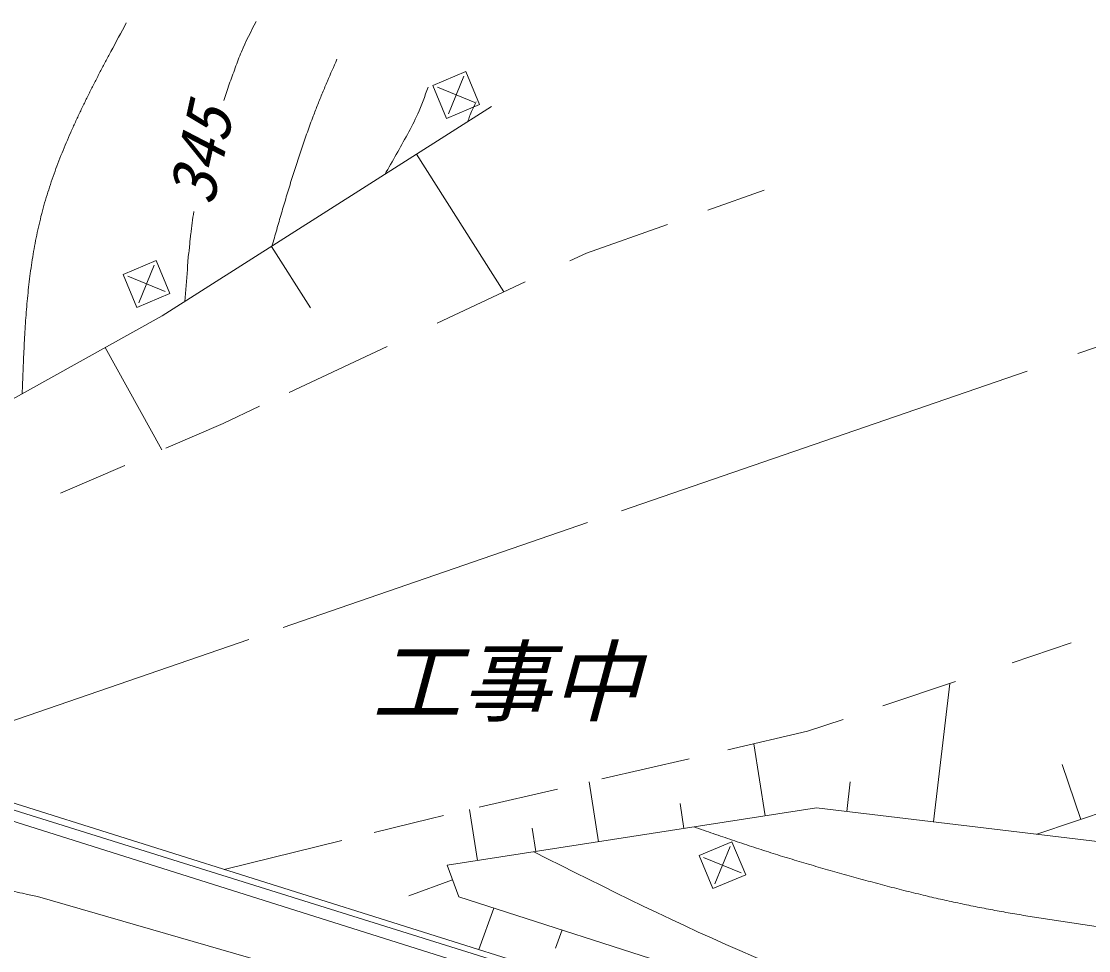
# Model space of a CAD drawing. Units: millimetres, scale not verified. Extents: x 40000 to 680000, y 20000 to 380000.
# Drawn here: x 293954 to 323798, y 279072 to 305052 of the extents above; entities that cross this region are included whole.
import ezdxf
from ezdxf.enums import TextEntityAlignment as Align

# ---------------------------------------------------------------- set-up
doc = ezdxf.new("R2010")
doc.units = ezdxf.units.MM
doc.header["$LTSCALE"] = 1000
doc.linetypes.add('CHAIN', pattern=[18.5, 12, -1.5, 3.5, -1.5])
for name, color, linetype, lineweight in [('M-BGD', 7, 'Continuous', 13), ('M-BMK', 2, 'CHAIN', 13), ('M-STR-HTXT', 7, 'Continuous', 13)]:
    doc.layers.add(name, color=color, linetype=linetype, lineweight=lineweight)
doc.styles.add('ＭＳ ゴシック', font='')
doc.styles.get('ＭＳ ゴシック').set_extended_font_data('MS Gothic')

msp = doc.modelspace()

# ---------------------------------------------------------------- linework, layer by layer
at = {"layer": 'M-BGD'}
for p, q in [((306379, 303648), (305456, 303262)), ((306765, 302726), (306379, 303648)), ((305456, 303262), (305842, 302340)), ((306325, 303517), (305896, 302471)), ((306634, 302779), (305587, 303209)), ((307098, 302668), (297891, 296818)), ((305842, 302340), (306765, 302726)), ((307446, 297488), (305002, 301336)), ((313150, 299770), (314728, 300328)), ((309761, 298573), (312026, 299373)), ((302043, 297041), (300950, 298761)), ((309761, 298573), (309293, 298353)), ((297721, 298365), (296798, 297979)), ((297667, 298234), (297238, 297187)), ((298107, 297442), (297721, 298365)), ((296798, 297979), (297184, 297056)), ((297976, 297496), (296929, 297925)), ((308043, 297768), (305580, 296615)), ((297184, 297056), (298107, 297442)), ((297891, 296818), (289025, 291895)), ((297886, 293076), (296298, 295933)), ((304183, 295961), (301446, 294679)), ((300615, 294290), (299594, 293811)), ((299594, 293811), (297993, 293123)), ((296848, 292632), (295048, 291859)), ((321656, 287123), (323307, 287677)), ((318047, 285912), (320079, 286594)), ((319916, 286539), (319460, 282673)), ((315939, 285204), (316936, 285539)), ((322351, 282329), (331829, 285528)), ((313710, 284689), (315939, 285204)), ((314437, 284855), (314749, 282838)), ((310185, 283873), (312632, 284439)), ((323062, 284273), (323579, 282743)), ((311205, 277703), (291458, 283913)), ((306756, 283081), (308950, 283588)), ((309828, 283792), (310090, 282115)), ((317131, 283794), (317032, 282962)), ((293187, 283175), (311281, 277522)), ((305859, 281458), (316190, 283062)), ((306483, 283019), (306706, 281589)), ((312372, 283190), (312481, 282486)), ((316190, 283062), (324350, 282091)), ((293100, 282888), (311331, 277139)), ((311331, 277139), (293100, 282888)), ((303816, 282377), (305376, 282762)), ((305376, 282762), (305756, 282850)), ((308234, 282497), (308336, 281842)), ((299626, 281344), (302917, 282156)), ((313825, 282115), (312903, 281730)), ((314211, 281193), (313825, 282115)), ((313771, 281985), (313342, 280938)), ((305859, 281458), (306183, 280579)), ((312903, 281730), (313288, 280807)), ((314080, 281246), (313033, 281676)), ((313288, 280807), (314211, 281193)), ((304789, 280602), (306008, 281052)), ((322683, 275284), (306183, 280579)), ((307168, 280263), (306745, 279106)), ((309074, 279651), (308887, 279140))]:
    msp.add_line(p, q, dxfattribs=at)
for points, knots in [([(300519, 305052), (300374, 304770), (300230, 304489), (300108, 304199), (300045, 304050), (299989, 303899), (299933, 303748), (299877, 303597), (299821, 303445), (299767, 303293), (299713, 303141), (299662, 302988), (299611, 302836)], [0, 0, 0, 0, 1, 1, 1, 2, 2, 2, 3, 3, 3, 4, 4, 4, 4]), ([(293977, 294644), (293981, 294749), (293984, 294854), (293988, 294959), (293992, 295064), (293996, 295169), (294000, 295274), (294004, 295379), (294009, 295483), (294013, 295588), (294018, 295693), (294023, 295798), (294028, 295903), (294033, 296007), (294038, 296112), (294044, 296216), (294050, 296320), (294057, 296424), (294063, 296529), (294070, 296633), (294077, 296737), (294085, 296841), (294093, 296945), (294102, 297050), (294111, 297154), (294120, 297257), (294130, 297360), (294141, 297463), (294151, 297566), (294163, 297669), (294175, 297772), (294187, 297875), (294200, 297978), (294214, 298081), (294228, 298184), (294243, 298286), (294259, 298389), (294275, 298491), (294292, 298592), (294310, 298694), (294328, 298795), (294347, 298897), (294367, 298998), (294387, 299099), (294409, 299199), (294431, 299300), (294454, 299401), (294478, 299501), (294503, 299601), (294529, 299701), (294556, 299801), (294584, 299901), (294612, 300000), (294641, 300099), (294672, 300198), (294702, 300297), (294734, 300396), (294767, 300494), (294799, 300592), (294833, 300690), (294868, 300787), (294903, 300885), (294940, 300983), (294977, 301081), (295014, 301178), (295052, 301275), (295091, 301372), (295130, 301468), (295170, 301564), (295210, 301660), (295251, 301756), (295292, 301852), (295334, 301947), (295377, 302043), (295420, 302139), (295464, 302234), (295507, 302330), (295552, 302425), (295597, 302519), (295642, 302614), (295687, 302709), (295734, 302803), (295780, 302897), (295826, 302991), (295873, 303085), (295920, 303179), (295968, 303273), (296016, 303366), (296064, 303460), (296112, 303554), (296161, 303647), (296210, 303740), (296258, 303833), (296308, 303926), (296357, 304019), (296406, 304112), (296456, 304205), (296599, 304473), (296744, 304741), (296889, 305008)], [0, 0, 0, 0, 1, 1, 1, 2, 2, 2, 3, 3, 3, 4, 4, 4, 5, 5, 5, 6, 6, 6, 7, 7, 7, 8, 8, 8, 9, 9, 9, 10, 10, 10, 11, 11, 11, 12, 12, 12, 13, 13, 13, 14, 14, 14, 15, 15, 15, 16, 16, 16, 17, 17, 17, 18, 18, 18, 19, 19, 19, 20, 20, 20, 21, 21, 21, 22, 22, 22, 23, 23, 23, 24, 24, 24, 25, 25, 25, 26, 26, 26, 27, 27, 27, 28, 28, 28, 29, 29, 29, 30, 30, 30, 31, 31, 31, 32, 32, 32, 33, 33, 33, 33]), ([(300962, 298769), (300984, 298845), (301006, 298922), (301028, 298998), (301050, 299075), (301072, 299151), (301094, 299228), (301116, 299304), (301138, 299380), (301160, 299457), (301182, 299533), (301204, 299610), (301227, 299686), (301249, 299762), (301272, 299839), (301294, 299915), (301317, 299991), (301339, 300067), (301362, 300143), (301385, 300220), (301408, 300296), (301431, 300372), (301454, 300448), (301478, 300524), (301501, 300600), (301525, 300676), (301548, 300751), (301572, 300827), (301596, 300903), (301620, 300978), (301645, 301054), (301669, 301129), (301694, 301205), (301719, 301280), (301744, 301356), (301769, 301431), (301794, 301506), (301820, 301581), (301845, 301656), (301871, 301731), (301897, 301806), (301924, 301881), (301951, 301955), (301977, 302030), (302004, 302104), (302032, 302179), (302059, 302253), (302087, 302327), (302115, 302401), (302157, 302511), (302199, 302621), (302243, 302730), (302286, 302839), (302330, 302947), (302375, 303056), (302420, 303164), (302466, 303272), (302512, 303380), (302600, 303585), (302690, 303788), (302780, 303992)], [0, 0, 0, 0, 1, 1, 1, 2, 2, 2, 3, 3, 3, 4, 4, 4, 5, 5, 5, 6, 6, 6, 7, 7, 7, 8, 8, 8, 9, 9, 9, 10, 10, 10, 11, 11, 11, 12, 12, 12, 13, 13, 13, 14, 14, 14, 15, 15, 15, 16, 16, 16, 17, 17, 17, 18, 18, 18, 19, 19, 19, 20, 20, 20, 20]), ([(385584, 303941), (384576, 302318), (383568, 300695), (382434, 299140), (381080, 297284), (379545, 295525), (377720, 294161), (376172, 293004), (374415, 292131), (372641, 291325), (370354, 290287), (368038, 289360), (365793, 288273), (362694, 286774), (359730, 284973), (356811, 283141), (355005, 282008), (353217, 280864), (351409, 279714), (349968, 278798), (348514, 277878), (346945, 277251), (345072, 276503), (343035, 276173), (341013, 275882), (339281, 275633), (337559, 275413), (335828, 275344), (334573, 275294), (333313, 275323), (332051, 275336), (330758, 275349), (329464, 275343), (328187, 275493), (326901, 275644), (325633, 275953), (324354, 276194), (323171, 276417), (321979, 276582), (320808, 276827), (316426, 277745), (312357, 279790), (308288, 281835)], [0, 0, 0, 0, 1, 1, 1, 2, 2, 2, 3, 3, 3, 4, 4, 4, 5, 5, 5, 6, 6, 6, 7, 7, 7, 8, 8, 8, 9, 9, 9, 10, 10, 10, 11, 11, 11, 12, 12, 12, 13, 13, 13, 14, 14, 14, 14]), ([(305325, 303211), (305236, 302959), (305147, 302706), (305037, 302462), (304950, 302267), (304850, 302079), (304748, 301891), (304647, 301703), (304544, 301516), (304438, 301330), (304333, 301144), (304225, 300959), (304118, 300774)], [0, 0, 0, 0, 1, 1, 1, 2, 2, 2, 3, 3, 3, 4, 4, 4, 4]), ([(306585, 302624), (306629, 302710), (306672, 302795), (306672, 302798), (306673, 302801), (306612, 302683), (306567, 302587), (306499, 302441), (306470, 302345), (306441, 302250)], [0, 0, 0, 0, 1, 1, 1, 2, 2, 2, 3, 3, 3, 3]), ([(298775, 299732), (298759, 299627), (298743, 299521), (298729, 299416), (298714, 299310), (298701, 299205), (298689, 299099), (298687, 299081), (298685, 299064), (298683, 299046), (298681, 299028), (298679, 299011), (298677, 298993), (298675, 298976), (298674, 298958), (298672, 298940), (298670, 298922), (298668, 298905), (298667, 298887), (298665, 298869), (298664, 298852), (298662, 298834), (298661, 298816), (298660, 298799), (298658, 298781), (298657, 298763), (298655, 298745), (298654, 298728), (298652, 298710), (298650, 298692), (298648, 298675), (298646, 298657), (298644, 298640), (298642, 298622), (298639, 298605), (298637, 298587), (298634, 298570), (298632, 298552), (298629, 298535), (298627, 298517), (298624, 298500), (298621, 298483), (298618, 298465)], [0, 0, 0, 0, 1, 1, 1, 2, 2, 2, 3, 3, 3, 4, 4, 4, 5, 5, 5, 6, 6, 6, 7, 7, 7, 8, 8, 8, 9, 9, 9, 10, 10, 10, 11, 11, 11, 12, 12, 12, 13, 13, 13, 14, 14, 14, 14]), ([(298618, 298465), (298614, 298406), (298610, 298347), (298606, 298288), (298603, 298229), (298600, 298170), (298597, 298111), (298581, 297813), (298552, 297516), (298523, 297219)], [0, 0, 0, 0, 1, 1, 1, 2, 2, 2, 3, 3, 3, 3]), ([(312765, 282530), (312943, 282469), (313122, 282407), (313300, 282346), (313479, 282285), (313657, 282224), (313836, 282163), (314015, 282103), (314194, 282043), (314373, 281984), (314552, 281925), (314731, 281867), (314911, 281810), (315087, 281754), (315263, 281700), (315439, 281646), (315615, 281592), (315792, 281540), (315969, 281488), (316146, 281436), (316323, 281384), (316500, 281334), (316677, 281283), (316855, 281233), (317032, 281184), (317210, 281134), (317387, 281085), (317565, 281037), (317743, 280989), (317921, 280941), (318099, 280894), (318277, 280847), (318455, 280801), (318634, 280756), (318813, 280711), (318991, 280667), (319171, 280625), (319332, 280586), (319493, 280548), (319655, 280512), (319817, 280475), (319979, 280440), (320141, 280405), (320303, 280370), (320466, 280337), (320629, 280304), (320791, 280272), (320954, 280240), (321117, 280210), (321280, 280180), (321444, 280150), (321607, 280122), (321771, 280094), (321935, 280066), (322099, 280039), (322262, 280012), (322426, 279986), (322590, 279960), (322754, 279935), (322918, 279909), (323082, 279884), (323247, 279859), (323411, 279834), (323575, 279809), (323739, 279784), (323904, 279759), (324068, 279734), (324232, 279709), (324396, 279684), (324561, 279659), (324725, 279634), (324889, 279609), (325053, 279583), (325217, 279558), (325381, 279532), (325545, 279506), (325709, 279479), (325873, 279453), (326037, 279425), (326201, 279397), (326364, 279369), (326528, 279339), (326691, 279309), (326854, 279278), (327017, 279245), (327153, 279218), (327288, 279190), (327423, 279160), (327559, 279131), (327694, 279101), (327829, 279070), (327964, 279039), (328098, 279007), (328233, 278975), (328367, 278942), (328502, 278909), (328636, 278875), (328771, 278841), (328905, 278807), (329039, 278772), (329174, 278737), (329308, 278702), (329442, 278667), (329576, 278632), (329710, 278597), (329845, 278563), (329979, 278528), (330113, 278493), (330248, 278459), (330382, 278425), (330516, 278392), (330650, 278359), (330785, 278326), (330919, 278295), (331054, 278264), (331189, 278233), (331324, 278203), (331459, 278175), (331594, 278147), (331730, 278120), (331866, 278094), (332002, 278069), (332138, 278046), (332274, 278024), (332410, 278002), (332546, 277982), (332683, 277964), (332820, 277946), (332957, 277930), (333094, 277915), (333231, 277901), (333368, 277889), (333505, 277879), (334026, 277841), (334550, 277834), (335072, 277850), (335597, 277865), (336120, 277904), (336641, 277955), (337165, 278007), (337687, 278073), (338209, 278143), (338730, 278214), (339251, 278289), (339772, 278361), (339891, 278378), (340011, 278394), (340130, 278410), (340250, 278426), (340369, 278443), (340489, 278459), (340608, 278475), (340727, 278492), (340847, 278508), (340966, 278525), (341085, 278542), (341204, 278559), (341324, 278576), (341443, 278594), (341562, 278612), (341682, 278630), (341801, 278648), (341920, 278667), (342039, 278686), (342158, 278705), (342277, 278725), (342396, 278745), (342515, 278766), (342634, 278787), (342753, 278808), (342871, 278830), (342989, 278852), (343108, 278874), (343226, 278898), (343344, 278922), (343462, 278946), (343580, 278970), (343697, 278996), (343815, 279022), (343933, 279049), (344050, 279077), (344167, 279105), (344283, 279134), (344400, 279164), (344516, 279193), (344632, 279224), (344748, 279257), (344864, 279289), (344980, 279322), (345095, 279356), (345210, 279390), (345326, 279425), (345440, 279461), (345606, 279512), (345771, 279566), (345935, 279622), (346100, 279677), (346264, 279734), (346427, 279793), (346590, 279852), (346753, 279912), (346915, 279974), (347078, 280035), (347240, 280098), (347401, 280162), (347563, 280226), (347724, 280291), (347885, 280358), (348045, 280424), (348206, 280491), (348365, 280560), (348525, 280628), (348684, 280698), (348843, 280769), (349002, 280840), (349160, 280912), (349318, 280985), (349476, 281058), (349633, 281132), (349790, 281208), (349946, 281283), (350103, 281360), (350258, 281437), (350414, 281515), (350569, 281593), (350724, 281672), (350879, 281751), (351034, 281831), (351188, 281912), (351342, 281992), (351496, 282074), (351649, 282156), (351802, 282238), (351954, 282321), (352106, 282405), (352258, 282490), (352409, 282575), (352560, 282662), (352710, 282749), (352860, 282837), (353008, 282927), (353170, 283025), (353331, 283126), (353491, 283228), (353651, 283330), (353809, 283434), (353966, 283539), (354124, 283645), (354280, 283753), (354435, 283862), (354590, 283971), (354743, 284082), (354896, 284195), (355049, 284308), (355200, 284422), (355351, 284538), (355502, 284654), (355651, 284771), (355801, 284889), (355950, 285007), (356098, 285125), (356246, 285245), (356395, 285364), (356542, 285483), (356690, 285603), (356838, 285723), (356986, 285842), (357134, 285962), (357282, 286081), (357430, 286200), (357579, 286319), (357728, 286437), (357877, 286555), (358027, 286672), (358177, 286789), (358328, 286905), (358480, 287020), (358631, 287134), (358783, 287247), (358937, 287359), (359090, 287470), (359245, 287580), (359400, 287689), (359556, 287797), (359713, 287903), (359872, 288007), (360030, 288112), (360190, 288214), (360351, 288314), (360435, 288365), (360518, 288416), (360602, 288466), (360686, 288516), (360771, 288566), (360855, 288615), (360940, 288664), (361025, 288713), (361110, 288761), (361195, 288809), (361281, 288857), (361367, 288904), (361452, 288952), (361538, 288999), (361625, 289045), (361711, 289092), (361797, 289138), (361884, 289184), (361971, 289229), (362058, 289274), (362145, 289319), (362232, 289364), (362319, 289408), (362407, 289451), (362495, 289495), (362583, 289538), (362671, 289581)], [0, 0, 0, 0, 1, 1, 1, 2, 2, 2, 3, 3, 3, 4, 4, 4, 5, 5, 5, 6, 6, 6, 7, 7, 7, 8, 8, 8, 9, 9, 9, 10, 10, 10, 11, 11, 11, 12, 12, 12, 13, 13, 13, 14, 14, 14, 15, 15, 15, 16, 16, 16, 17, 17, 17, 18, 18, 18, 19, 19, 19, 20, 20, 20, 21, 21, 21, 22, 22, 22, 23, 23, 23, 24, 24, 24, 25, 25, 25, 26, 26, 26, 27, 27, 27, 28, 28, 28, 29, 29, 29, 30, 30, 30, 31, 31, 31, 32, 32, 32, 33, 33, 33, 34, 34, 34, 35, 35, 35, 36, 36, 36, 37, 37, 37, 38, 38, 38, 39, 39, 39, 40, 40, 40, 41, 41, 41, 42, 42, 42, 43, 43, 43, 44, 44, 44, 45, 45, 45, 46, 46, 46, 47, 47, 47, 48, 48, 48, 49, 49, 49, 50, 50, 50, 51, 51, 51, 52, 52, 52, 53, 53, 53, 54, 54, 54, 55, 55, 55, 56, 56, 56, 57, 57, 57, 58, 58, 58, 59, 59, 59, 60, 60, 60, 61, 61, 61, 62, 62, 62, 63, 63, 63, 64, 64, 64, 65, 65, 65, 66, 66, 66, 67, 67, 67, 68, 68, 68, 69, 69, 69, 70, 70, 70, 71, 71, 71, 72, 72, 72, 73, 73, 73, 74, 74, 74, 75, 75, 75, 76, 76, 76, 77, 77, 77, 78, 78, 78, 79, 79, 79, 80, 80, 80, 81, 81, 81, 82, 82, 82, 83, 83, 83, 84, 84, 84, 85, 85, 85, 86, 86, 86, 87, 87, 87, 88, 88, 88, 89, 89, 89, 90, 90, 90, 91, 91, 91, 92, 92, 92, 93, 93, 93, 94, 94, 94, 95, 95, 95, 96, 96, 96, 97, 97, 97, 98, 98, 98, 99, 99, 99, 100, 100, 100, 101, 101, 101, 102, 102, 102, 103, 103, 103, 104, 104, 104, 105, 105, 105, 105])]:
    msp.add_open_spline(points, degree=3, knots=knots, dxfattribs=at)
at = {"layer": 'M-BMK'}
for p, q in [((310732, 291365), (326370, 296757)), ((301275, 288105), (309787, 291039)), ((291825, 284846), (300317, 287774)), ((294404, 280585), (309508, 276235))]:
    msp.add_line(p, q, dxfattribs=at)
msp.add_open_spline([(279457, 280598), (281428, 281006), (283400, 281413), (285402, 281552), (286889, 281655), (288392, 281611), (289873, 281431), (291399, 281245), (292901, 280915), (294404, 280585)], degree=3, knots=[0, 0, 0, 0, 1, 1, 1, 2, 2, 2, 3, 3, 3, 3], dxfattribs=at)

# ---------------------------------------------------------------- texts
at = {"layer": 'M-BGD', "style": 'ＭＳ ゴシック', "oblique": 15}
msp.add_text('345', height=1320, rotation=77.528, dxfattribs=at).set_placement((299994, 301094), align=Align.BOTTOM_CENTER)
at = {"layer": 'M-STR-HTXT', "style": 'ＭＳ ゴシック', "oblique": 15}
msp.add_text('工事中', height=1833, dxfattribs=at).set_placement((303758, 285130), align=Align.BOTTOM_LEFT)

doc.saveas('drawing.dxf')
